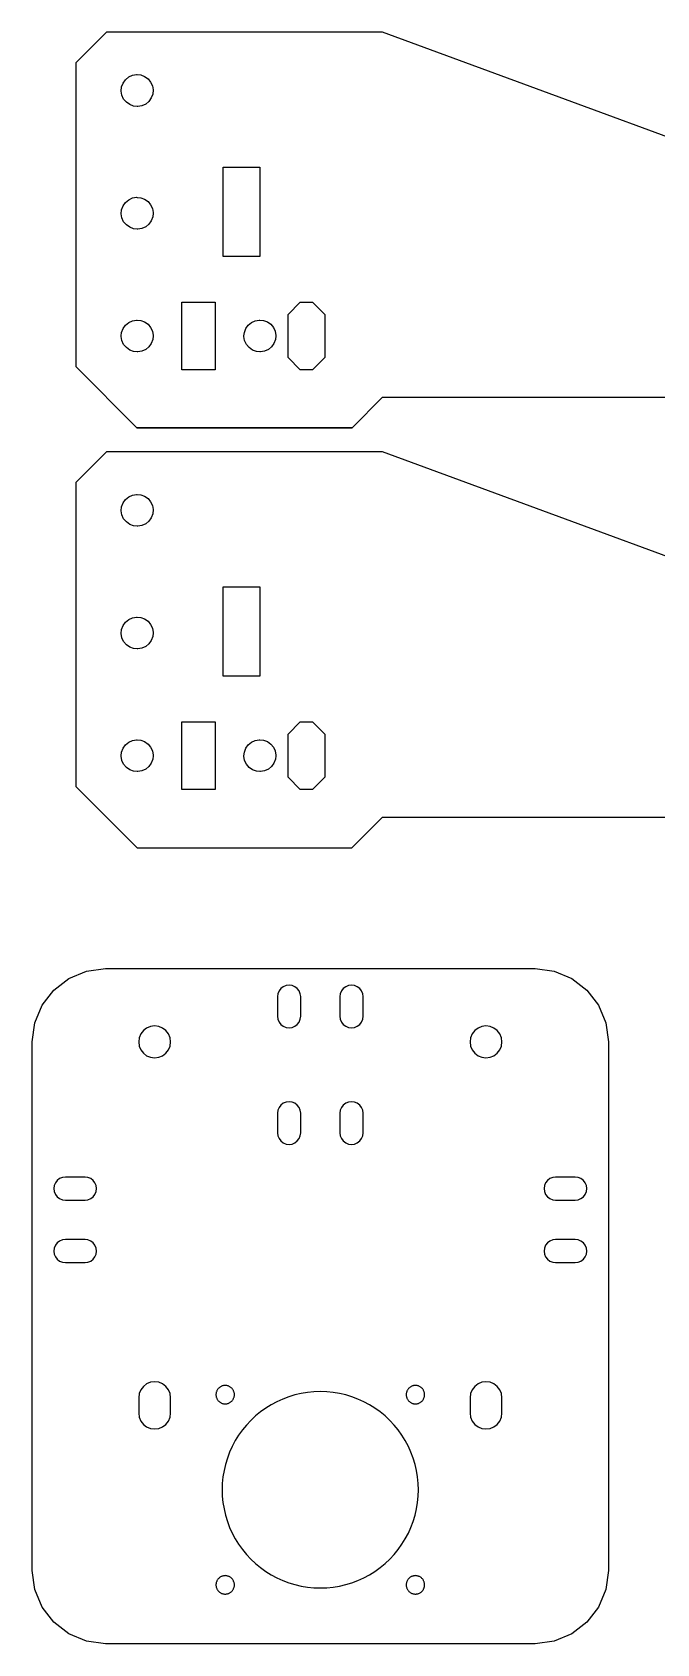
# Model space of a CAD drawing. Header units: metres. Extents: x 1119 to 1420, y 673 to 935.
# Drawn here: x 1118.7 to 1220.5, y 672.6 to 935.3 of the extents above; entities that cross this region are included whole.
import ezdxf

# ---------------------------------------------------------------- set-up
doc = ezdxf.new("R2010")
doc.units = ezdxf.units.M

msp = doc.modelspace()

# ---------------------------------------------------------------- linework, layer by layer
at = {"layer": 'Layer0'}
for points in [[(1125.79, 880.75, 0), (1135.76, 870.79, 0), (1170.83, 870.79, 0), (1175.79, 875.75, 0), (1225.79, 875.75, 0), (1230.76, 870.79, 0), (1245.83, 870.79, 0), (1255.79, 880.75, 0), (1255.79, 888.75, 0), (1255.78, 905.82, 0), (1175.79, 935.25, 0), (1130.79, 935.25, 0), (1125.79, 930.25, 0), (1125.79, 880.75, 0)], [(1135.89, 923.16, 0), (1135.79, 923.17, 0), (1135.22, 923.22, 0), (1134.58, 923.46, 0), (1134.03, 923.85, 0), (1133.59, 924.37, 0), (1133.31, 924.99, 0), (1133.19, 925.66, 0), (1133.26, 926.33, 0), (1133.49, 926.97, 0), (1133.89, 927.52, 0), (1134.41, 927.96, 0), (1135.02, 928.24, 0), (1135.69, 928.35, 0), (1135.79, 928.34, 0), (1136.37, 928.29, 0), (1137.01, 928.05, 0), (1137.56, 927.66, 0), (1137.99, 927.14, 0), (1138.28, 926.52, 0), (1138.39, 925.85, 0), (1138.33, 925.18, 0), (1138.09, 924.54, 0), (1137.7, 923.99, 0), (1137.18, 923.55, 0), (1136.56, 923.27, 0), (1135.89, 923.16, 0)], [(1149.79, 898.71, 0), (1149.79, 913.25, 0), (1155.79, 913.25, 0), (1155.79, 898.71, 0), (1149.79, 898.71, 0)], [(1135.69, 908.35, 0), (1135.79, 908.34, 0), (1136.37, 908.29, 0), (1137.01, 908.05, 0), (1137.56, 907.66, 0), (1137.99, 907.14, 0), (1138.28, 906.52, 0), (1138.39, 905.85, 0), (1138.38, 905.76, 0), (1138.33, 905.18, 0), (1138.09, 904.54, 0), (1137.7, 903.99, 0), (1137.18, 903.55, 0), (1136.56, 903.27, 0), (1135.89, 903.16, 0), (1135.79, 903.17, 0), (1135.22, 903.22, 0), (1134.58, 903.46, 0), (1134.03, 903.85, 0), (1133.59, 904.37, 0), (1133.31, 904.99, 0), (1133.19, 905.66, 0), (1133.26, 906.33, 0), (1133.49, 906.97, 0), (1133.89, 907.52, 0), (1134.41, 907.96, 0), (1135.02, 908.24, 0), (1135.69, 908.35, 0)], [(1143.08, 891.25, 0), (1148.48, 891.25, 0), (1148.48, 880.25, 0), (1143.08, 880.25, 0), (1143.08, 891.25, 0)], [(1164.38, 891.25, 0), (1166.38, 889.25, 0), (1166.38, 882.25, 0), (1164.38, 880.25, 0), (1162.38, 880.25, 0), (1160.38, 882.25, 0), (1160.38, 889.25, 0), (1162.38, 891.25, 0), (1164.38, 891.25, 0)], [(1138.38, 885.75, 0), (1138.33, 885.18, 0), (1138.09, 884.54, 0), (1137.7, 883.99, 0), (1137.18, 883.55, 0), (1136.56, 883.27, 0), (1135.89, 883.16, 0), (1135.79, 883.17, 0), (1135.22, 883.22, 0), (1134.58, 883.46, 0), (1134.03, 883.85, 0), (1133.59, 884.37, 0), (1133.31, 884.99, 0), (1133.19, 885.66, 0), (1133.2, 885.75, 0), (1133.26, 886.33, 0), (1133.49, 886.97, 0), (1133.89, 887.52, 0), (1134.41, 887.96, 0), (1135.02, 888.24, 0), (1135.69, 888.35, 0), (1135.79, 888.34, 0), (1136.37, 888.29, 0), (1137.01, 888.05, 0), (1137.56, 887.66, 0), (1137.99, 887.14, 0), (1138.28, 886.52, 0), (1138.39, 885.85, 0), (1138.38, 885.75, 0)], [(1158.38, 885.75, 0), (1158.33, 885.18, 0), (1158.09, 884.54, 0), (1157.7, 883.99, 0), (1157.18, 883.55, 0), (1156.56, 883.27, 0), (1155.89, 883.16, 0), (1155.79, 883.17, 0), (1155.22, 883.22, 0), (1154.58, 883.46, 0), (1154.03, 883.85, 0), (1153.59, 884.37, 0), (1153.31, 884.99, 0), (1153.19, 885.66, 0), (1153.2, 885.75, 0), (1153.26, 886.33, 0), (1153.49, 886.97, 0), (1153.89, 887.52, 0), (1154.41, 887.96, 0), (1155.02, 888.24, 0), (1155.69, 888.35, 0), (1155.79, 888.34, 0), (1156.37, 888.29, 0), (1157.01, 888.05, 0), (1157.56, 887.66, 0), (1157.99, 887.14, 0), (1158.28, 886.52, 0), (1158.39, 885.85, 0), (1158.38, 885.75, 0)], [(1170.79, 870.75, 0), (1170.83, 870.79, 0), (1135.76, 870.79, 0), (1135.79, 870.75, 0), (1170.79, 870.75, 0)], [(1255.79, 812.34, 0), (1255.79, 820.34, 0), (1255.78, 837.4, 0), (1175.79, 866.84, 0), (1130.79, 866.84, 0), (1125.79, 861.84, 0), (1125.79, 812.34, 0), (1135.79, 802.34, 0), (1170.79, 802.34, 0), (1175.79, 807.34, 0), (1225.79, 807.34, 0), (1230.79, 802.34, 0), (1245.79, 802.34, 0), (1255.79, 812.34, 0)], [(1135.89, 854.74, 0), (1135.79, 854.75, 0), (1135.22, 854.8, 0), (1134.58, 855.04, 0), (1134.03, 855.43, 0), (1133.59, 855.95, 0), (1133.31, 856.57, 0), (1133.19, 857.24, 0), (1133.26, 857.91, 0), (1133.49, 858.55, 0), (1133.89, 859.1, 0), (1134.41, 859.54, 0), (1135.02, 859.82, 0), (1135.69, 859.93, 0), (1135.79, 859.93, 0), (1136.37, 859.87, 0), (1137.01, 859.64, 0), (1137.56, 859.24, 0), (1137.99, 858.72, 0), (1138.28, 858.11, 0), (1138.39, 857.44, 0), (1138.33, 856.76, 0), (1138.09, 856.12, 0), (1137.7, 855.57, 0), (1137.18, 855.14, 0), (1136.56, 854.85, 0), (1135.89, 854.74, 0)], [(1149.79, 830.29, 0), (1149.79, 844.84, 0), (1155.79, 844.84, 0), (1155.79, 830.29, 0), (1149.79, 830.29, 0)], [(1135.69, 839.93, 0), (1135.79, 839.93, 0), (1136.37, 839.87, 0), (1137.01, 839.64, 0), (1137.56, 839.24, 0), (1137.99, 838.72, 0), (1138.28, 838.11, 0), (1138.39, 837.44, 0), (1138.38, 837.34, 0), (1138.33, 836.76, 0), (1138.09, 836.12, 0), (1137.7, 835.57, 0), (1137.18, 835.14, 0), (1136.56, 834.85, 0), (1135.89, 834.74, 0), (1135.79, 834.75, 0), (1135.22, 834.8, 0), (1134.58, 835.04, 0), (1134.03, 835.43, 0), (1133.59, 835.95, 0), (1133.31, 836.57, 0), (1133.19, 837.24, 0), (1133.26, 837.91, 0), (1133.49, 838.55, 0), (1133.89, 839.1, 0), (1134.41, 839.54, 0), (1135.02, 839.82, 0), (1135.69, 839.93, 0)], [(1143.08, 822.84, 0), (1148.48, 822.84, 0), (1148.48, 811.84, 0), (1143.08, 811.84, 0), (1143.08, 822.84, 0)], [(1164.38, 822.84, 0), (1166.38, 820.84, 0), (1166.38, 813.84, 0), (1164.38, 811.84, 0), (1162.38, 811.84, 0), (1160.38, 813.84, 0), (1160.38, 820.84, 0), (1162.38, 822.84, 0), (1164.38, 822.84, 0)], [(1138.38, 817.34, 0), (1138.33, 816.76, 0), (1138.09, 816.12, 0), (1137.7, 815.57, 0), (1137.18, 815.14, 0), (1136.56, 814.85, 0), (1135.89, 814.74, 0), (1135.79, 814.75, 0), (1135.22, 814.8, 0), (1134.58, 815.04, 0), (1134.03, 815.43, 0), (1133.59, 815.95, 0), (1133.31, 816.57, 0), (1133.19, 817.24, 0), (1133.2, 817.34, 0), (1133.26, 817.91, 0), (1133.49, 818.55, 0), (1133.89, 819.1, 0), (1134.41, 819.54, 0), (1135.02, 819.82, 0), (1135.69, 819.93, 0), (1135.79, 819.93, 0), (1136.37, 819.87, 0), (1137.01, 819.64, 0), (1137.56, 819.24, 0), (1137.99, 818.72, 0), (1138.28, 818.11, 0), (1138.39, 817.44, 0), (1138.38, 817.34, 0)], [(1158.38, 817.34, 0), (1158.33, 816.76, 0), (1158.09, 816.12, 0), (1157.7, 815.57, 0), (1157.18, 815.14, 0), (1156.56, 814.85, 0), (1155.89, 814.74, 0), (1155.79, 814.75, 0), (1155.22, 814.8, 0), (1154.58, 815.04, 0), (1154.03, 815.43, 0), (1153.59, 815.95, 0), (1153.31, 816.57, 0), (1153.19, 817.24, 0), (1153.2, 817.34, 0), (1153.26, 817.91, 0), (1153.49, 818.55, 0), (1153.89, 819.1, 0), (1154.41, 819.54, 0), (1155.02, 819.82, 0), (1155.69, 819.93, 0), (1155.79, 819.93, 0), (1156.37, 819.87, 0), (1157.01, 819.64, 0), (1157.56, 819.24, 0), (1157.99, 818.72, 0), (1158.28, 818.11, 0), (1158.39, 817.44, 0), (1158.38, 817.34, 0)], [(1212.18, 773.79, 0), (1212.58, 770.7, 0), (1212.58, 684.54, 0), (1212.18, 681.45, 0), (1210.98, 678.57, 0), (1209.08, 676.09, 0), (1206.61, 674.2, 0), (1203.73, 673, 0), (1200.64, 672.6, 0), (1130.64, 672.6, 0), (1127.55, 673, 0), (1124.67, 674.2, 0), (1122.19, 676.09, 0), (1120.29, 678.57, 0), (1119.1, 681.45, 0), (1118.69, 684.54, 0), (1118.69, 770.7, 0), (1119.1, 773.79, 0), (1120.29, 776.67, 0), (1122.19, 779.14, 0), (1124.67, 781.04, 0), (1127.55, 782.23, 0), (1130.64, 782.64, 0), (1200.64, 782.64, 0), (1203.73, 782.23, 0), (1206.61, 781.04, 0), (1209.08, 779.14, 0), (1210.98, 776.67, 0), (1212.18, 773.79, 0)], [(1162.44, 778.07, 0), (1162.38, 778.54, 0), (1162.19, 779, 0), (1161.89, 779.39, 0), (1161.5, 779.69, 0), (1161.04, 779.88, 0), (1160.55, 779.94, 0), (1160.06, 779.88, 0), (1159.61, 779.69, 0), (1159.21, 779.39, 0), (1158.91, 779, 0), (1158.72, 778.54, 0), (1158.66, 778.07, 0), (1158.66, 774.86, 0), (1158.72, 774.39, 0), (1158.91, 773.93, 0), (1159.21, 773.54, 0), (1159.61, 773.24, 0), (1160.06, 773.05, 0), (1160.55, 772.99, 0), (1161.04, 773.05, 0), (1161.5, 773.24, 0), (1161.89, 773.54, 0), (1162.19, 773.93, 0), (1162.38, 774.39, 0), (1162.44, 774.86, 0), (1162.44, 778.07, 0)], [(1172.06, 779.39, 0), (1171.67, 779.69, 0), (1171.22, 779.88, 0), (1170.73, 779.94, 0), (1170.24, 779.88, 0), (1169.78, 779.69, 0), (1169.39, 779.39, 0), (1169.09, 779, 0), (1168.9, 778.54, 0), (1168.84, 778.07, 0), (1168.84, 774.86, 0), (1168.9, 774.39, 0), (1169.09, 773.93, 0), (1169.39, 773.54, 0), (1169.78, 773.24, 0), (1170.24, 773.05, 0), (1170.73, 772.99, 0), (1171.22, 773.05, 0), (1171.67, 773.24, 0), (1172.06, 773.54, 0), (1172.36, 773.93, 0), (1172.55, 774.39, 0), (1172.61, 774.86, 0), (1172.61, 778.07, 0), (1172.55, 778.54, 0), (1172.36, 779, 0), (1172.06, 779.39, 0)], [(1138.64, 773.3, 0), (1137.97, 773.21, 0), (1137.34, 772.95, 0), (1136.8, 772.53, 0), (1136.39, 772, 0), (1136.13, 771.37, 0), (1136.04, 770.7, 0), (1136.13, 770.02, 0), (1136.39, 769.4, 0), (1136.8, 768.86, 0), (1137.34, 768.44, 0), (1137.97, 768.18, 0), (1138.64, 768.1, 0), (1139.31, 768.18, 0), (1139.94, 768.44, 0), (1140.48, 768.86, 0), (1140.89, 769.4, 0), (1141.15, 770.02, 0), (1141.24, 770.7, 0), (1141.15, 771.37, 0), (1140.89, 772, 0), (1140.48, 772.53, 0), (1139.94, 772.95, 0), (1139.31, 773.21, 0), (1138.64, 773.3, 0)], [(1192.64, 768.1, 0), (1193.31, 768.18, 0), (1193.94, 768.44, 0), (1194.48, 768.86, 0), (1194.89, 769.4, 0), (1195.15, 770.02, 0), (1195.24, 770.7, 0), (1195.15, 771.37, 0), (1194.89, 772, 0), (1194.48, 772.53, 0), (1193.94, 772.95, 0), (1193.31, 773.21, 0), (1192.64, 773.3, 0), (1191.97, 773.21, 0), (1191.34, 772.95, 0), (1190.8, 772.53, 0), (1190.39, 772, 0), (1190.13, 771.37, 0), (1190.04, 770.7, 0), (1190.13, 770.02, 0), (1190.39, 769.4, 0), (1190.8, 768.86, 0), (1191.34, 768.44, 0), (1191.97, 768.18, 0), (1192.64, 768.1, 0)], [(1162.44, 755.86, 0), (1162.44, 759.07, 0), (1162.38, 759.54, 0), (1162.19, 760, 0), (1161.89, 760.39, 0), (1161.5, 760.69, 0), (1161.04, 760.88, 0), (1160.55, 760.94, 0), (1160.06, 760.88, 0), (1159.61, 760.69, 0), (1159.21, 760.39, 0), (1158.91, 760, 0), (1158.72, 759.54, 0), (1158.66, 759.07, 0), (1158.66, 755.86, 0), (1158.72, 755.39, 0), (1158.91, 754.93, 0), (1159.21, 754.54, 0), (1159.61, 754.24, 0), (1160.06, 754.05, 0), (1160.55, 753.99, 0), (1161.04, 754.05, 0), (1161.5, 754.24, 0), (1161.89, 754.54, 0), (1162.19, 754.93, 0), (1162.38, 755.39, 0), (1162.44, 755.86, 0)], [(1168.84, 759.07, 0), (1168.84, 755.86, 0), (1168.9, 755.39, 0), (1169.09, 754.93, 0), (1169.39, 754.54, 0), (1169.78, 754.24, 0), (1170.24, 754.05, 0), (1170.73, 753.99, 0), (1171.22, 754.05, 0), (1171.67, 754.24, 0), (1172.06, 754.54, 0), (1172.36, 754.93, 0), (1172.55, 755.39, 0), (1172.61, 755.86, 0), (1172.61, 759.07, 0), (1172.55, 759.54, 0), (1172.36, 760, 0), (1172.06, 760.39, 0), (1171.67, 760.69, 0), (1171.22, 760.88, 0), (1170.73, 760.94, 0), (1170.24, 760.88, 0), (1169.78, 760.69, 0), (1169.39, 760.39, 0), (1169.09, 760, 0), (1168.9, 759.54, 0), (1168.84, 759.07, 0)], [(1127.3, 744.9, 0), (1127.77, 744.96, 0), (1128.23, 745.15, 0), (1128.62, 745.45, 0), (1128.92, 745.84, 0), (1129.11, 746.29, 0), (1129.17, 746.78, 0), (1129.11, 747.27, 0), (1128.92, 747.73, 0), (1128.62, 748.12, 0), (1128.23, 748.42, 0), (1127.77, 748.61, 0), (1127.3, 748.67, 0), (1124.09, 748.67, 0), (1123.62, 748.61, 0), (1123.16, 748.42, 0), (1122.77, 748.12, 0), (1122.47, 747.73, 0), (1122.28, 747.27, 0), (1122.22, 746.78, 0), (1122.28, 746.29, 0), (1122.47, 745.84, 0), (1122.77, 745.45, 0), (1123.16, 745.15, 0), (1123.62, 744.96, 0), (1124.09, 744.9, 0), (1127.3, 744.9, 0)], [(1203.98, 744.9, 0), (1207.19, 744.9, 0), (1207.66, 744.96, 0), (1208.12, 745.15, 0), (1208.51, 745.45, 0), (1208.81, 745.84, 0), (1209, 746.29, 0), (1209.06, 746.78, 0), (1209, 747.27, 0), (1208.81, 747.73, 0), (1208.51, 748.12, 0), (1208.12, 748.42, 0), (1207.66, 748.61, 0), (1207.19, 748.67, 0), (1203.98, 748.67, 0), (1203.51, 748.61, 0), (1203.05, 748.42, 0), (1202.66, 748.12, 0), (1202.36, 747.73, 0), (1202.17, 747.27, 0), (1202.11, 746.78, 0), (1202.17, 746.29, 0), (1202.36, 745.84, 0), (1202.66, 745.45, 0), (1203.05, 745.15, 0), (1203.51, 744.96, 0), (1203.98, 744.9, 0)], [(1127.3, 738.49, 0), (1124.09, 738.49, 0), (1123.62, 738.43, 0), (1123.16, 738.24, 0), (1122.77, 737.94, 0), (1122.47, 737.55, 0), (1122.28, 737.1, 0), (1122.22, 736.61, 0), (1122.28, 736.12, 0), (1122.47, 735.66, 0), (1122.77, 735.27, 0), (1123.16, 734.97, 0), (1123.62, 734.78, 0), (1124.09, 734.72, 0), (1127.3, 734.72, 0), (1127.77, 734.78, 0), (1128.23, 734.97, 0), (1128.62, 735.27, 0), (1128.92, 735.66, 0), (1129.11, 736.12, 0), (1129.17, 736.61, 0), (1129.11, 737.1, 0), (1128.92, 737.55, 0), (1128.62, 737.94, 0), (1128.23, 738.24, 0), (1127.77, 738.43, 0), (1127.3, 738.49, 0)], [(1207.19, 738.49, 0), (1203.98, 738.49, 0), (1203.51, 738.43, 0), (1203.05, 738.24, 0), (1202.66, 737.94, 0), (1202.36, 737.55, 0), (1202.17, 737.1, 0), (1202.11, 736.61, 0), (1202.17, 736.12, 0), (1202.36, 735.66, 0), (1202.66, 735.27, 0), (1203.05, 734.97, 0), (1203.51, 734.78, 0), (1203.98, 734.72, 0), (1207.19, 734.72, 0), (1207.66, 734.78, 0), (1208.12, 734.97, 0), (1208.51, 735.27, 0), (1208.81, 735.66, 0), (1209, 736.12, 0), (1209.06, 736.61, 0), (1209, 737.1, 0), (1208.81, 737.55, 0), (1208.51, 737.94, 0), (1208.12, 738.24, 0), (1207.66, 738.43, 0), (1207.19, 738.49, 0)], [(1136.8, 714.53, 0), (1136.39, 714, 0), (1136.13, 713.37, 0), (1136.04, 712.7, 0), (1136.04, 710.2, 0), (1136.13, 709.52, 0), (1136.39, 708.9, 0), (1136.8, 708.36, 0), (1137.34, 707.94, 0), (1137.97, 707.68, 0), (1138.64, 707.6, 0), (1139.31, 707.68, 0), (1139.94, 707.94, 0), (1140.48, 708.36, 0), (1140.89, 708.9, 0), (1141.15, 709.52, 0), (1141.24, 710.2, 0), (1141.24, 712.7, 0), (1141.15, 713.37, 0), (1140.89, 714, 0), (1140.48, 714.53, 0), (1139.94, 714.95, 0), (1139.31, 715.21, 0), (1138.64, 715.3, 0), (1137.97, 715.21, 0), (1137.34, 714.95, 0), (1136.8, 714.53, 0)], [(1150.43, 711.72, 0), (1150.53, 711.75, 0), (1150.62, 711.77, 0), (1150.71, 711.81, 0), (1150.8, 711.85, 0), (1150.89, 711.9, 0), (1150.97, 711.95, 0), (1151.05, 712.01, 0), (1151.13, 712.07, 0), (1151.2, 712.13, 0), (1151.27, 712.21, 0), (1151.33, 712.28, 0), (1151.39, 712.36, 0), (1151.44, 712.45, 0), (1151.48, 712.53, 0), (1151.52, 712.62, 0), (1151.56, 712.71, 0), (1151.59, 712.81, 0), (1151.61, 712.9, 0), (1151.63, 713, 0), (1151.64, 713.1, 0), (1151.64, 713.2, 0), (1151.64, 713.29, 0), (1151.63, 713.39, 0), (1151.61, 713.49, 0), (1151.59, 713.58, 0), (1151.56, 713.68, 0), (1151.52, 713.77, 0), (1151.48, 713.86, 0), (1151.44, 713.95, 0), (1151.39, 714.03, 0), (1151.33, 714.11, 0), (1151.27, 714.18, 0), (1151.2, 714.26, 0), (1151.13, 714.32, 0), (1151.05, 714.39, 0), (1150.97, 714.44, 0), (1150.89, 714.49, 0), (1150.8, 714.54, 0), (1150.71, 714.58, 0), (1150.62, 714.62, 0), (1150.53, 714.64, 0), (1150.43, 714.67, 0), (1150.33, 714.68, 0), (1150.24, 714.69, 0), (1150.14, 714.7, 0), (1150.04, 714.69, 0), (1149.94, 714.68, 0), (1149.85, 714.67, 0), (1149.75, 714.64, 0), (1149.66, 714.62, 0), (1149.56, 714.58, 0), (1149.47, 714.54, 0), (1149.39, 714.49, 0), (1149.3, 714.44, 0), (1149.23, 714.39, 0), (1149.15, 714.32, 0), (1149.08, 714.26, 0), (1149.01, 714.18, 0), (1148.95, 714.11, 0), (1148.89, 714.03, 0), (1148.84, 713.95, 0), (1148.79, 713.86, 0), (1148.75, 713.77, 0), (1148.72, 713.68, 0), (1148.69, 713.58, 0), (1148.67, 713.49, 0), (1148.65, 713.39, 0), (1148.64, 713.29, 0), (1148.64, 713.2, 0), (1148.64, 713.1, 0), (1148.65, 713, 0), (1148.67, 712.9, 0), (1148.69, 712.81, 0), (1148.72, 712.71, 0), (1148.75, 712.62, 0), (1148.79, 712.53, 0), (1148.84, 712.45, 0), (1148.89, 712.36, 0), (1148.95, 712.28, 0), (1149.01, 712.21, 0), (1149.08, 712.13, 0), (1149.15, 712.07, 0), (1149.23, 712.01, 0), (1149.3, 711.95, 0), (1149.39, 711.9, 0), (1149.47, 711.85, 0), (1149.56, 711.81, 0), (1149.66, 711.77, 0), (1149.75, 711.75, 0), (1149.85, 711.72, 0), (1149.94, 711.71, 0), (1150.04, 711.7, 0), (1150.14, 711.7, 0), (1150.24, 711.7, 0), (1150.33, 711.71, 0), (1150.43, 711.72, 0)], [(1180.47, 711.85, 0), (1180.56, 711.81, 0), (1180.66, 711.77, 0), (1180.75, 711.75, 0), (1180.85, 711.72, 0), (1180.94, 711.71, 0), (1181.04, 711.7, 0), (1181.14, 711.7, 0), (1181.24, 711.7, 0), (1181.33, 711.71, 0), (1181.43, 711.72, 0), (1181.53, 711.75, 0), (1181.62, 711.77, 0), (1181.71, 711.81, 0), (1181.8, 711.85, 0), (1181.89, 711.9, 0), (1181.97, 711.95, 0), (1182.05, 712.01, 0), (1182.13, 712.07, 0), (1182.2, 712.13, 0), (1182.27, 712.21, 0), (1182.33, 712.28, 0), (1182.39, 712.36, 0), (1182.44, 712.45, 0), (1182.48, 712.53, 0), (1182.52, 712.62, 0), (1182.56, 712.71, 0), (1182.59, 712.81, 0), (1182.61, 712.9, 0), (1182.63, 713, 0), (1182.64, 713.1, 0), (1182.64, 713.2, 0), (1182.64, 713.29, 0), (1182.63, 713.39, 0), (1182.61, 713.49, 0), (1182.59, 713.58, 0), (1182.56, 713.68, 0), (1182.52, 713.77, 0), (1182.48, 713.86, 0), (1182.44, 713.95, 0), (1182.39, 714.03, 0), (1182.33, 714.11, 0), (1182.27, 714.18, 0), (1182.2, 714.26, 0), (1182.13, 714.32, 0), (1182.05, 714.39, 0), (1181.97, 714.44, 0), (1181.89, 714.49, 0), (1181.8, 714.54, 0), (1181.71, 714.58, 0), (1181.62, 714.62, 0), (1181.53, 714.64, 0), (1181.43, 714.67, 0), (1181.33, 714.68, 0), (1181.24, 714.69, 0), (1181.14, 714.7, 0), (1181.04, 714.69, 0), (1180.94, 714.68, 0), (1180.85, 714.67, 0), (1180.75, 714.64, 0), (1180.66, 714.62, 0), (1180.56, 714.58, 0), (1180.47, 714.54, 0), (1180.39, 714.49, 0), (1180.3, 714.44, 0), (1180.23, 714.39, 0), (1180.15, 714.32, 0), (1180.08, 714.26, 0), (1180.01, 714.18, 0), (1179.95, 714.11, 0), (1179.89, 714.03, 0), (1179.84, 713.95, 0), (1179.79, 713.86, 0), (1179.75, 713.77, 0), (1179.72, 713.68, 0), (1179.69, 713.58, 0), (1179.67, 713.49, 0), (1179.65, 713.39, 0), (1179.64, 713.29, 0), (1179.64, 713.2, 0), (1179.64, 713.1, 0), (1179.65, 713, 0), (1179.67, 712.9, 0), (1179.69, 712.81, 0), (1179.72, 712.71, 0), (1179.75, 712.62, 0), (1179.79, 712.53, 0), (1179.84, 712.45, 0), (1179.89, 712.36, 0), (1179.95, 712.28, 0), (1180.01, 712.21, 0), (1180.08, 712.13, 0), (1180.15, 712.07, 0), (1180.23, 712.01, 0), (1180.3, 711.95, 0), (1180.39, 711.9, 0), (1180.47, 711.85, 0)], [(1192.64, 715.3, 0), (1191.97, 715.21, 0), (1191.34, 714.95, 0), (1190.8, 714.53, 0), (1190.39, 714, 0), (1190.13, 713.37, 0), (1190.04, 712.7, 0), (1190.04, 710.2, 0), (1190.13, 709.52, 0), (1190.39, 708.9, 0), (1190.8, 708.36, 0), (1191.34, 707.94, 0), (1191.97, 707.68, 0), (1192.64, 707.6, 0), (1193.31, 707.68, 0), (1193.94, 707.94, 0), (1194.48, 708.36, 0), (1194.89, 708.9, 0), (1195.15, 709.52, 0), (1195.24, 710.2, 0), (1195.24, 712.7, 0), (1195.15, 713.37, 0), (1194.89, 714, 0), (1194.48, 714.53, 0), (1193.94, 714.95, 0), (1193.31, 715.21, 0), (1192.64, 715.3, 0)], [(1152.33, 706.58, 0), (1151.78, 705.7, 0), (1151.29, 704.77, 0), (1150.86, 703.82, 0), (1150.49, 702.84, 0), (1150.18, 701.84, 0), (1149.95, 700.82, 0), (1149.78, 699.78, 0), (1149.67, 698.74, 0), (1149.64, 697.7, 0), (1149.67, 696.65, 0), (1149.78, 695.61, 0), (1149.95, 694.57, 0), (1150.18, 693.55, 0), (1150.49, 692.55, 0), (1150.86, 691.57, 0), (1151.29, 690.62, 0), (1151.78, 689.7, 0), (1152.33, 688.81, 0), (1152.94, 687.95, 0), (1153.61, 687.15, 0), (1154.32, 686.38, 0), (1155.09, 685.67, 0), (1155.9, 685, 0), (1156.75, 684.39, 0), (1157.64, 683.84, 0), (1158.56, 683.35, 0), (1159.52, 682.91, 0), (1160.5, 682.54, 0), (1161.5, 682.24, 0), (1162.52, 682, 0), (1163.55, 681.83, 0), (1164.59, 681.73, 0), (1165.64, 681.7, 0), (1166.68, 681.73, 0), (1167.73, 681.83, 0), (1168.76, 682, 0), (1169.78, 682.24, 0), (1170.78, 682.54, 0), (1171.76, 682.91, 0), (1172.71, 683.35, 0), (1173.64, 683.84, 0), (1174.53, 684.39, 0), (1175.38, 685, 0), (1176.19, 685.67, 0), (1176.95, 686.38, 0), (1177.67, 687.15, 0), (1178.33, 687.95, 0), (1178.94, 688.81, 0), (1179.49, 689.7, 0), (1179.99, 690.62, 0), (1180.42, 691.57, 0), (1180.79, 692.55, 0), (1181.09, 693.55, 0), (1181.33, 694.57, 0), (1181.5, 695.61, 0), (1181.6, 696.65, 0), (1181.64, 697.7, 0), (1181.6, 698.74, 0), (1181.5, 699.78, 0), (1181.33, 700.82, 0), (1181.09, 701.84, 0), (1180.79, 702.84, 0), (1180.42, 703.82, 0), (1179.99, 704.77, 0), (1179.49, 705.7, 0), (1178.94, 706.58, 0), (1178.33, 707.44, 0), (1177.67, 708.24, 0), (1176.95, 709.01, 0), (1176.19, 709.72, 0), (1175.38, 710.39, 0), (1174.53, 711, 0), (1173.64, 711.55, 0), (1172.71, 712.05, 0), (1171.76, 712.48, 0), (1170.78, 712.85, 0), (1169.78, 713.15, 0), (1168.76, 713.39, 0), (1167.73, 713.56, 0), (1166.68, 713.66, 0), (1165.64, 713.7, 0), (1164.59, 713.66, 0), (1163.55, 713.56, 0), (1162.52, 713.39, 0), (1161.5, 713.15, 0), (1160.5, 712.85, 0), (1159.52, 712.48, 0), (1158.56, 712.05, 0), (1157.64, 711.55, 0), (1156.75, 711, 0), (1155.9, 710.39, 0), (1155.09, 709.72, 0), (1154.32, 709.01, 0), (1153.61, 708.24, 0), (1152.94, 707.44, 0), (1152.33, 706.58, 0)], [(1150.89, 683.49, 0), (1150.8, 683.54, 0), (1150.71, 683.58, 0), (1150.62, 683.62, 0), (1150.53, 683.64, 0), (1150.43, 683.67, 0), (1150.33, 683.68, 0), (1150.24, 683.69, 0), (1150.14, 683.7, 0), (1150.04, 683.69, 0), (1149.94, 683.68, 0), (1149.85, 683.67, 0), (1149.75, 683.64, 0), (1149.66, 683.62, 0), (1149.56, 683.58, 0), (1149.47, 683.54, 0), (1149.39, 683.49, 0), (1149.3, 683.44, 0), (1149.23, 683.39, 0), (1149.15, 683.32, 0), (1149.08, 683.26, 0), (1149.01, 683.18, 0), (1148.95, 683.11, 0), (1148.89, 683.03, 0), (1148.84, 682.95, 0), (1148.79, 682.86, 0), (1148.75, 682.77, 0), (1148.72, 682.68, 0), (1148.69, 682.58, 0), (1148.67, 682.49, 0), (1148.65, 682.39, 0), (1148.64, 682.29, 0), (1148.64, 682.2, 0), (1148.64, 682.1, 0), (1148.65, 682, 0), (1148.67, 681.9, 0), (1148.69, 681.81, 0), (1148.72, 681.71, 0), (1148.75, 681.62, 0), (1148.79, 681.53, 0), (1148.84, 681.45, 0), (1148.89, 681.36, 0), (1148.95, 681.28, 0), (1149.01, 681.21, 0), (1149.08, 681.13, 0), (1149.15, 681.07, 0), (1149.23, 681.01, 0), (1149.3, 680.95, 0), (1149.39, 680.9, 0), (1149.47, 680.85, 0), (1149.56, 680.81, 0), (1149.66, 680.77, 0), (1149.75, 680.75, 0), (1149.85, 680.72, 0), (1149.94, 680.71, 0), (1150.04, 680.7, 0), (1150.14, 680.7, 0), (1150.24, 680.7, 0), (1150.33, 680.71, 0), (1150.43, 680.72, 0), (1150.53, 680.75, 0), (1150.62, 680.77, 0), (1150.71, 680.81, 0), (1150.8, 680.85, 0), (1150.89, 680.9, 0), (1150.97, 680.95, 0), (1151.05, 681.01, 0), (1151.13, 681.07, 0), (1151.2, 681.13, 0), (1151.27, 681.21, 0), (1151.33, 681.28, 0), (1151.39, 681.36, 0), (1151.44, 681.45, 0), (1151.48, 681.53, 0), (1151.52, 681.62, 0), (1151.56, 681.71, 0), (1151.59, 681.81, 0), (1151.61, 681.9, 0), (1151.63, 682, 0), (1151.64, 682.1, 0), (1151.64, 682.2, 0), (1151.64, 682.29, 0), (1151.63, 682.39, 0), (1151.61, 682.49, 0), (1151.59, 682.58, 0), (1151.56, 682.68, 0), (1151.52, 682.77, 0), (1151.48, 682.86, 0), (1151.44, 682.95, 0), (1151.39, 683.03, 0), (1151.33, 683.11, 0), (1151.27, 683.18, 0), (1151.2, 683.26, 0), (1151.13, 683.32, 0), (1151.05, 683.39, 0), (1150.97, 683.44, 0), (1150.89, 683.49, 0)], [(1179.64, 682.1, 0), (1179.65, 682, 0), (1179.67, 681.9, 0), (1179.69, 681.81, 0), (1179.72, 681.71, 0), (1179.75, 681.62, 0), (1179.79, 681.53, 0), (1179.84, 681.45, 0), (1179.89, 681.36, 0), (1179.95, 681.28, 0), (1180.01, 681.21, 0), (1180.08, 681.13, 0), (1180.15, 681.07, 0), (1180.23, 681.01, 0), (1180.3, 680.95, 0), (1180.39, 680.9, 0), (1180.47, 680.85, 0), (1180.56, 680.81, 0), (1180.66, 680.77, 0), (1180.75, 680.75, 0), (1180.85, 680.72, 0), (1180.94, 680.71, 0), (1181.04, 680.7, 0), (1181.14, 680.7, 0), (1181.24, 680.7, 0), (1181.33, 680.71, 0), (1181.43, 680.72, 0), (1181.53, 680.75, 0), (1181.62, 680.77, 0), (1181.71, 680.81, 0), (1181.8, 680.85, 0), (1181.89, 680.9, 0), (1181.97, 680.95, 0), (1182.05, 681.01, 0), (1182.13, 681.07, 0), (1182.2, 681.13, 0), (1182.27, 681.21, 0), (1182.33, 681.28, 0), (1182.39, 681.36, 0), (1182.44, 681.45, 0), (1182.48, 681.53, 0), (1182.52, 681.62, 0), (1182.56, 681.71, 0), (1182.59, 681.81, 0), (1182.61, 681.9, 0), (1182.63, 682, 0), (1182.64, 682.1, 0), (1182.64, 682.2, 0), (1182.64, 682.29, 0), (1182.63, 682.39, 0), (1182.61, 682.49, 0), (1182.59, 682.58, 0), (1182.56, 682.68, 0), (1182.52, 682.77, 0), (1182.48, 682.86, 0), (1182.44, 682.95, 0), (1182.39, 683.03, 0), (1182.33, 683.11, 0), (1182.27, 683.18, 0), (1182.2, 683.26, 0), (1182.13, 683.32, 0), (1182.05, 683.39, 0), (1181.97, 683.44, 0), (1181.89, 683.49, 0), (1181.8, 683.54, 0), (1181.71, 683.58, 0), (1181.62, 683.62, 0), (1181.53, 683.64, 0), (1181.43, 683.67, 0), (1181.33, 683.68, 0), (1181.24, 683.69, 0), (1181.14, 683.7, 0), (1181.04, 683.69, 0), (1180.94, 683.68, 0), (1180.85, 683.67, 0), (1180.75, 683.64, 0), (1180.66, 683.62, 0), (1180.56, 683.58, 0), (1180.47, 683.54, 0), (1180.39, 683.49, 0), (1180.3, 683.44, 0), (1180.23, 683.39, 0), (1180.15, 683.32, 0), (1180.08, 683.26, 0), (1180.01, 683.18, 0), (1179.95, 683.11, 0), (1179.89, 683.03, 0), (1179.84, 682.95, 0), (1179.79, 682.86, 0), (1179.75, 682.77, 0), (1179.72, 682.68, 0), (1179.69, 682.58, 0), (1179.67, 682.49, 0), (1179.65, 682.39, 0), (1179.64, 682.29, 0), (1179.64, 682.2, 0), (1179.64, 682.1, 0)]]:
    msp.add_polyline3d(points, dxfattribs=at)

doc.saveas('drawing.dxf')
